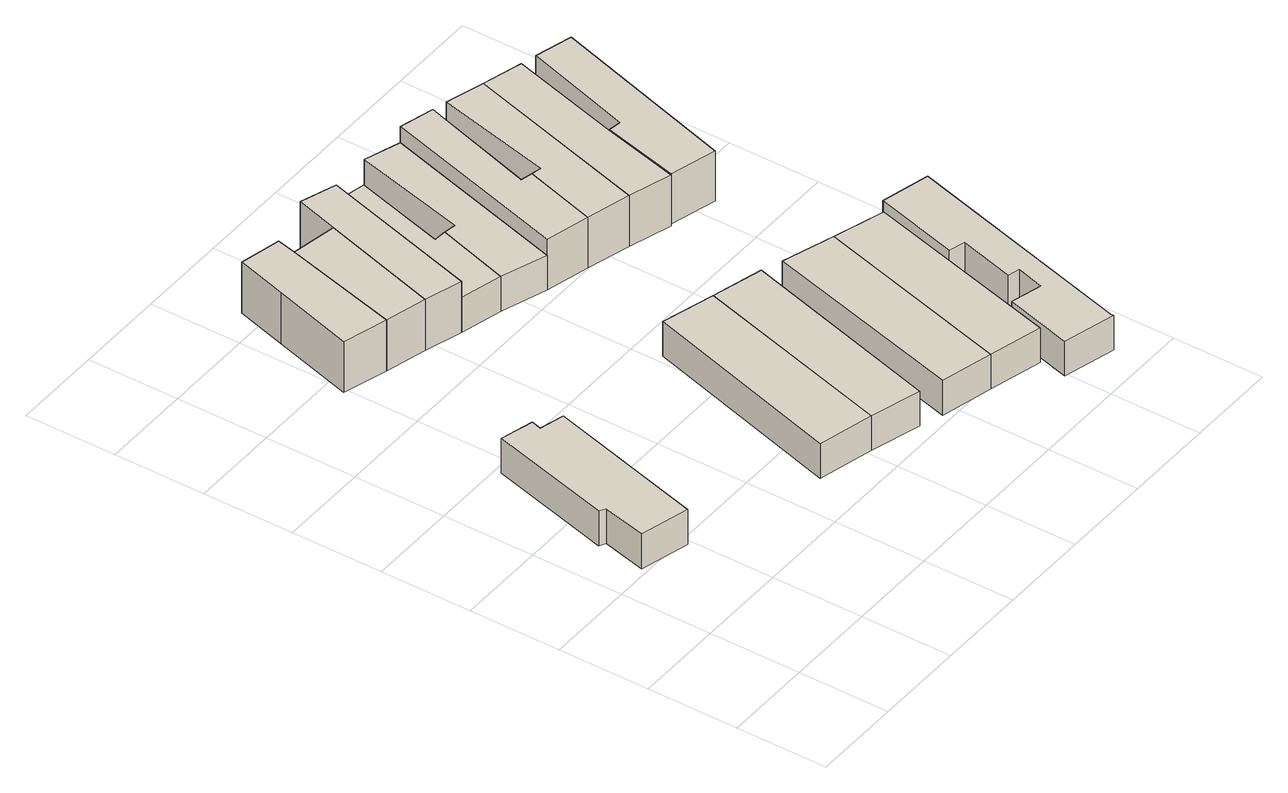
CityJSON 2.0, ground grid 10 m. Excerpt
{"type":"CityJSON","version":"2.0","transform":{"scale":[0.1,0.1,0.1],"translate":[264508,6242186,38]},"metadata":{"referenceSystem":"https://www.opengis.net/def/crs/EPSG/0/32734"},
"CityObjects":{
"building1":{"type":"Building","attributes":{"address":"Chamberlain Street Woodstock 7925 Cape Town","building":"semidetached_house","building:levels":"1","footprint":{"type":"Polygon"},"plus_code":"C6XMXMXM+X4W","ground_height":42.69,"building_height":4.1,"roof_height":46.79},"geometry":[{"type":"Solid","lod":"1","boundaries":[[[[0,1,2,3]],[[1,4,5,2]],[[4,6,7,5]],[[6,8,9,7]],[[8,10,11,9]],[[10,12,13,11]],[[12,14,15,13]],[[14,0,3,15]],[[3,2,5,7,9,11,13,15]],[[14,12,10,8,6,4,1,0]]]]}]},
"building2":{"type":"Building","attributes":{"address":"54 Chamberlain Street Woodstock Cape Town","building":"house","building:levels":"1","footprint":{"type":"Polygon"},"plus_code":"C7X3XFX9+X5V","ground_height":40.85,"building_height":4.1,"roof_height":44.95},"geometry":[{"type":"Solid","lod":"1","boundaries":[[[[16,17,18,19]],[[17,20,21,18]],[[20,22,23,21]],[[22,24,25,26,23]],[[24,27,28,29,26,25]],[[27,16,19,29,28]],[[19,18,21,23,26,29]],[[27,24,22,20,17,16]]]]}]},
"building3":{"type":"Building","attributes":{"address":"45 Chamberlain Street Woodstock 7925 Cape Town","building":"semidetached_house","building:levels":"1","footprint":{"type":"Polygon"},"plus_code":"C7XPXQX2+X4X","ground_height":42.8,"building_height":4.1,"roof_height":46.9},"geometry":[{"type":"Solid","lod":"1","boundaries":[[[[30,31,32,33]],[[31,34,35,32]],[[34,36,37,35]],[[36,30,33,37]],[[33,32,35,37]],[[36,34,31,30]]]]}]},
"building4":{"type":"Building","attributes":{"address":"52 Chamberlain Street Woodstock Cape Town","building":"house","building:levels":"1","footprint":{"type":"Polygon"},"plus_code":"C7X8XGXJ+XCV","ground_height":40.85,"building_height":4.1,"roof_height":44.95},"geometry":[{"type":"Solid","lod":"1","boundaries":[[[[38,17,18,39]],[[17,16,19,18]],[[16,40,41,19]],[[40,38,39,41]],[[39,18,19,41]],[[40,16,17,38]]]]}]},
"building5":{"type":"Building","attributes":{"address":"43 Chamberlain Street Woodstock 7925 Cape Town","building":"semidetached_house","building:levels":"1","footprint":{"type":"Polygon"},"plus_code":"C8X2XGXJ+X8W","ground_height":42.8,"building_height":4.1,"roof_height":46.9},"geometry":[{"type":"Solid","lod":"1","boundaries":[[[[30,36,37,33]],[[36,42,43,37]],[[42,44,45,43]],[[44,30,33,45]],[[33,37,43,45]],[[44,42,36,30]]]]}]},
"building6":{"type":"Building","attributes":{"address":"50 Chamberlain Street Woodstock Cape Town","building":"house","building:levels":"1","footprint":{"type":"Polygon"},"plus_code":"C7XHX3X6+XPV","ground_height":40.85,"building_height":4.1,"roof_height":44.95},"geometry":[{"type":"Solid","lod":"1","boundaries":[[[[46,47,48,49,50,51]],[[47,52,53,49,48]],[[52,38,39,53]],[[38,40,41,39]],[[40,46,51,50,41]],[[50,49,53,39,41]],[[40,38,52,47,46]]]]}]},
"building7":{"type":"Building","attributes":{"address":"48 Chamberlain Street Woodstock Cape Town","building":"house","building:levels":"1","footprint":{"type":"Polygon"},"plus_code":"C7XRX7XM+XRV","ground_height":39.05,"building_height":4.1,"roof_height":43.15},"geometry":[{"type":"Solid","lod":"1","boundaries":[[[[54,55,56,57]],[[55,58,59,56]],[[58,47,48,59]],[[47,46,51,48]],[[46,60,61,51]],[[60,54,57,61]],[[57,56,59,48,51,61]],[[60,46,47,58,55,54]]]]}]},
"building8":{"type":"Building","attributes":{"address":"41 Chamberlain Street Woodstock 7925 Cape Town","building":"semidetached_house","building:levels":"1","footprint":{"type":"Polygon"},"plus_code":"C8XCXFXR+XXW","ground_height":42.8,"building_height":4.1,"roof_height":46.9},"geometry":[{"type":"Solid","lod":"1","boundaries":[[[[62,63,64,65]],[[63,66,67,64]],[[66,68,69,67]],[[68,62,65,69]],[[65,64,67,69]],[[68,66,63,62]]]]}]},
"building9":{"type":"Building","attributes":{"address":"39 Chamberlain Street Woodstock 7925 Cape Town","building":"semidetached_house","building:levels":"1","footprint":{"type":"Polygon"},"plus_code":"C8XPX5XP+XMR","ground_height":42.8,"building_height":4.1,"roof_height":46.9},"geometry":[{"type":"Solid","lod":"1","boundaries":[[[[62,68,69,65]],[[68,70,71,69]],[[70,72,73,71]],[[72,62,65,73]],[[65,69,71,73]],[[72,70,68,62]]]]}]},
"building10":{"type":"Building","attributes":{"address":"46 Chamberlain Street Woodstock Cape Town","building":"house","building:levels":"1","footprint":{"type":"Polygon"},"plus_code":"C8X4XWXC+XGR","ground_height":39.05,"building_height":4.1,"roof_height":43.15},"geometry":[{"type":"Solid","lod":"1","boundaries":[[[[74,75,76,77]],[[75,78,79,76]],[[78,54,57,79]],[[54,60,61,57]],[[60,80,81,61]],[[80,74,77,81]],[[77,76,79,57,61,81]],[[80,60,54,78,75,74]]]]}]},
"building11":{"type":"Building","attributes":{"address":"44 Chamberlain Street Woodstock Cape Town","building":"house","building:levels":"1","footprint":{"type":"Polygon"},"plus_code":"C8X8XCX6+XRW","ground_height":40.89,"building_height":4.1,"roof_height":44.99},"geometry":[{"type":"Solid","lod":"1","boundaries":[[[[82,83,84,85]],[[83,86,87,84]],[[86,74,88,87]],[[74,80,81,89,88]],[[80,90,91,92,89,81]],[[90,82,85,92,91]],[[85,84,87,88,89,92]],[[90,80,74,86,83,82]]]]}]},
"building12":{"type":"Building","attributes":{"address":"37 Chamberlain Street Woodstock 7925 Cape Town","building":"house","building:levels":"1","footprint":{"type":"Polygon"},"plus_code":"C9X3XGXJ+X4W","ground_height":42.8,"building_height":4.1,"roof_height":46.9},"geometry":[{"type":"Solid","lod":"1","boundaries":[[[[93,94,95,96]],[[94,97,98,95]],[[97,99,100,98]],[[99,101,102,100]],[[101,103,104,102]],[[103,105,106,104]],[[105,107,108,106]],[[107,109,110,108]],[[109,111,112,110]],[[111,113,114,112]],[[113,93,96,114]],[[96,95,98,100,102,104,106,108,110,112,114]],[[113,111,109,107,105,103,101,99,97,94,93]]]]}]},
"building13":{"type":"Building","attributes":{"address":"42 Chamberlain Street Woodstock Cape Town","building":"house","building:levels":"1","footprint":{"type":"Polygon"},"plus_code":"C8XJX9XX+XQX","ground_height":40.89,"building_height":4.1,"roof_height":44.99},"geometry":[{"type":"Solid","lod":"1","boundaries":[[[[115,116,117,118]],[[116,119,120,117]],[[119,82,85,120]],[[82,90,92,85]],[[90,121,122,92]],[[121,115,118,122]],[[118,117,120,85,92,122]],[[121,90,82,119,116,115]]]]}]},
"building14":{"type":"Building","attributes":{"address":"40 Chamberlain Street Woodstock Cape Town","building":"house","building:levels":"1","footprint":{"type":"Polygon"},"plus_code":"C8XRXCXJ+XQR","ground_height":40.89,"building_height":4.1,"roof_height":44.99},"geometry":[{"type":"Solid","lod":"1","boundaries":[[[[123,124,125,126]],[[124,115,118,125]],[[115,121,122,118]],[[121,127,128,122]],[[127,123,126,128]],[[126,125,118,122,128]],[[127,121,115,124,123]]]]}]},
"building15":{"type":"Building","attributes":{"address":"38 Chamberlain Street Woodstock Cape Town","building":"house","building:levels":"1","footprint":{"type":"Polygon"},"plus_code":"C9X4XCX2+X9V","ground_height":41,"building_height":4.1,"roof_height":45.1},"geometry":[{"type":"Solid","lod":"1","boundaries":[[[[129,130,131,132]],[[130,133,134,131]],[[133,135,136,134]],[[135,137,126,138,136]],[[137,139,128,140,138,126]],[[139,129,132,140,128]],[[132,131,134,136,138,140]],[[139,137,135,133,130,129]]]]}]}
},
"vertices":[
[45,367,47],[9,232,47],[9,232,88],[45,367,88],[16,228,47],[16,228,88],[4,180,47],[4,180,88],[58,166,47],[58,166,88],[105,339,47],[105,339,88],[78,346,47],[78,346,88],[81,357,47],[81,357,88],
[145,566,10],[178,693,10],[178,693,70],[145,566,70],[183,714,10],[183,714,70],[138,724,10],[138,724,70],[122,669,10],[122,669,51],[122,669,70],[96,580,10],[96,580,51],[96,580,70],
[328,327,48],[270,343,48],[270,343,89],[328,327,89],[206,121,48],[206,121,89],[267,106,48],[267,106,89],
[228,684,10],[228,684,70],[190,554,10],[190,554,70],
[322,90,48],[322,90,89],[384,312,48],[384,312,89],
[231,542,10],[281,718,10],[281,718,51],[281,718,70],[231,542,70],[231,542,51],[242,731,10],[242,731,70],
[301,610,10],[287,611,10],[287,611,51],[301,610,51],[315,711,10],[315,711,51],[277,530,10],[277,530,51],
[463,286,48],[406,304,48],[406,304,89],[463,286,89],[347,82,48],[347,82,89],[404,68,48],[404,68,89],
[462,53,48],[462,53,89],[519,269,48],[519,269,89],
[385,719,10],[346,732,10],[346,732,51],[385,719,51],[314,608,10],[314,608,51],[327,513,10],[327,513,51],
[398,580,10],[385,583,10],[385,583,70],[398,580,70],[423,709,10],[423,709,70],[385,719,70],[327,513,70],[375,501,10],[375,501,51],[375,501,70],
[516,12,48],[585,266,48],[585,266,89],[516,12,89],[532,279,48],[532,279,89],[507,187,48],[507,187,89],[525,182,48],[525,182,89],[508,121,48],[508,121,89],[521,118,48],[521,118,89],[513,88,48],[513,88,89],[479,97,48],[479,97,89],[459,23,48],[459,23,89],[516,8,48],[516,8,89],
[481,693,10],[439,705,10],[439,705,70],[481,693,70],[409,578,10],[409,578,70],[423,488,10],[423,488,70],
[491,558,10],[525,681,10],[525,681,70],[491,558,70],[470,474,10],[470,474,70],
[521,460,12],[582,665,12],[582,665,71],[521,460,71],[541,676,12],[541,676,71],[505,556,12],[505,556,71],[491,558,12],[491,558,71],[470,474,12],[470,474,71]
]}
